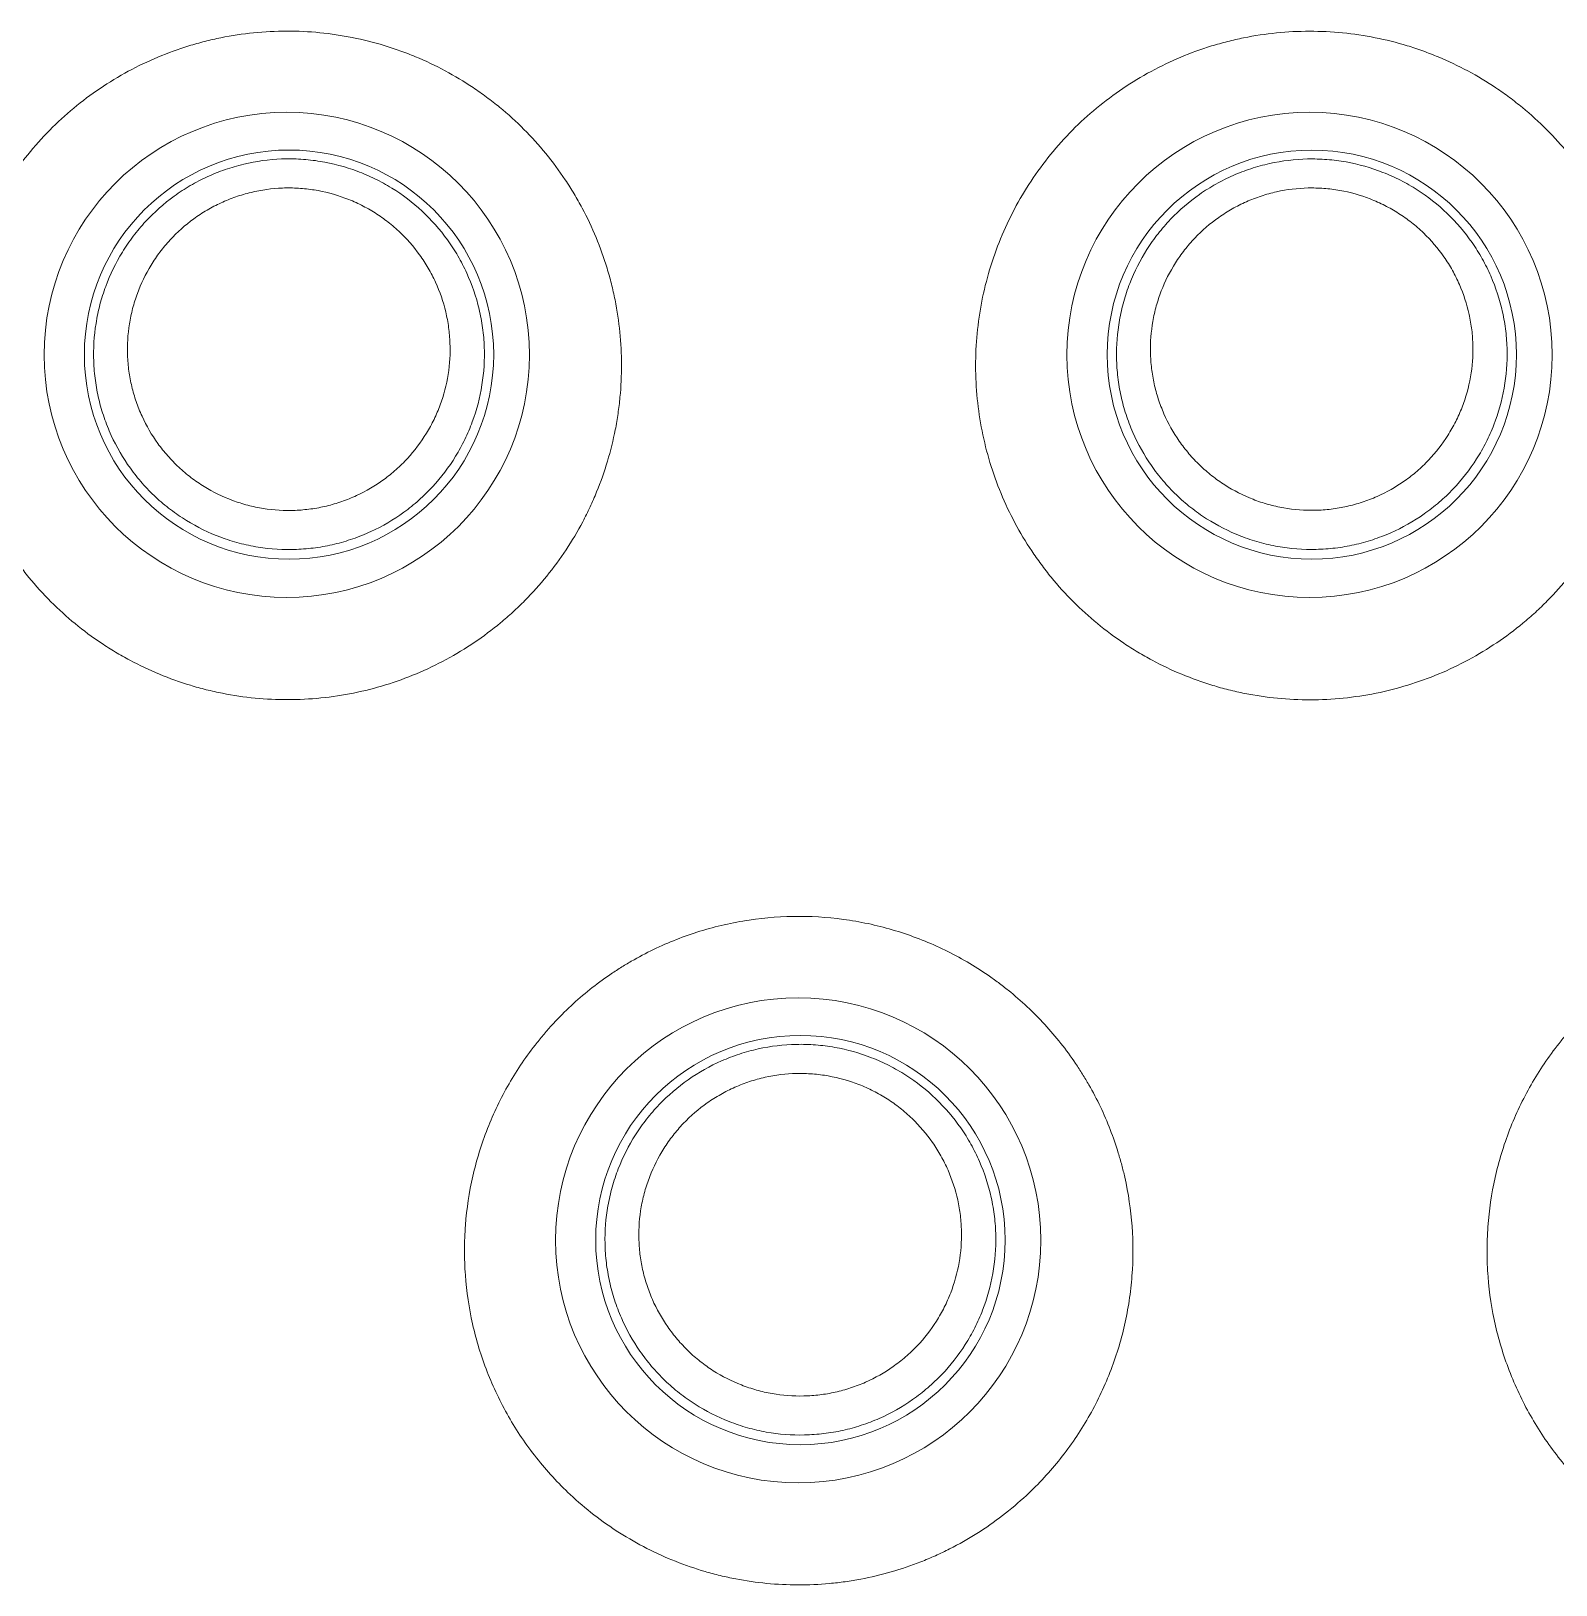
# Model space of a CAD drawing. Header units: inches. Extents: x 3778 to 56227, y -16914 to 35091.
# Drawn here: x 37833.461 to 37837.952, y 8400.765 to 8405.343 of the extents above; entities that cross this region are included whole.
import ezdxf

# ---------------------------------------------------------------- set-up
doc = ezdxf.new("R2010")
doc.units = ezdxf.units.IN
doc.header["$LTSCALE"] = 100
doc.header["$MEASUREMENT"] = 0
doc.layers.add('mark-B', color=2, linetype='Continuous', lineweight=20)
doc.layers.add('RC-LIGHT', color=7, linetype='Continuous')

# ---------------------------------------------------------------- blocks, each defined once
blk = doc.blocks.new('무풍1way 일반')
at = {"layer": 'mark-B'}
for centre, radius in [((507.5873, -427.4618), 0.7146), ((507.5873, -427.4618), 0.7146), ((507.5873, -427.4618), 0.7146), ((507.5873, -427.4618), 0.7146), ((507.5808, -427.4625), 0.6029), ((506.0811, -430.0706), 0.7146), ((506.0811, -430.0706), 0.7146), ((506.0811, -430.0706), 0.7146), ((506.0811, -430.0706), 0.7146), ((509.0935, -430.0706), 0.7146), ((509.0935, -430.0706), 0.7146), ((509.0935, -430.0706), 0.7146), ((509.0935, -430.0706), 0.7146), ((506.0746, -430.0713), 0.6026), ((509.087, -430.0713), 0.6028)]:
    blk.add_circle(centre, radius, dxfattribs=at)
for points, knots in [([(506.9152, -426.7103), (506.9604, -426.6682), (507.009, -426.6309), (507.0868, -426.5818), (507.1136, -426.5666), (507.1551, -426.5456), (507.1691, -426.5389), (507.1975, -426.5262), (507.2117, -426.5202), (507.2835, -426.492), (507.3425, -426.4751), (507.4182, -426.4607), (507.4335, -426.4582), (507.4642, -426.4539), (507.4797, -426.4521), (507.5261, -426.4478), (507.557, -426.4465), (507.6494, -426.4467), (507.7106, -426.4525), (507.7866, -426.4671), (507.8018, -426.4704), (507.832, -426.4777), (507.8769, -426.4897), (507.9496, -426.5148), (508.0055, -426.54), (508.0603, -426.568), (508.0871, -426.5833), (508.1657, -426.6332), (508.2142, -426.6709), (508.2588, -426.7127)], [0, 0, 0, 0, 0.125, 0.125, 0.1875, 0.1875, 0.21875, 0.21875, 0.25, 0.25, 0.375, 0.375, 0.40625, 0.40625, 0.4375, 0.4375, 0.5, 0.5, 0.625, 0.625, 0.65625, 0.65625, 0.6875, 0.75, 0.8125, 0.8125, 0.875, 0.875, 1, 1, 1, 1]), ([(506.9152, -426.7103), (506.9604, -426.6682), (507.009, -426.6309), (507.0868, -426.5818), (507.1136, -426.5666), (507.1551, -426.5456), (507.1691, -426.5389), (507.1975, -426.5262), (507.2117, -426.5202), (507.2835, -426.492), (507.3425, -426.4751), (507.4182, -426.4607), (507.4335, -426.4582), (507.4642, -426.4539), (507.4797, -426.4521), (507.5261, -426.4478), (507.557, -426.4465), (507.6494, -426.4467), (507.7106, -426.4525), (507.7866, -426.4671), (507.8018, -426.4704), (507.832, -426.4777), (507.8769, -426.4897), (507.9496, -426.5148), (508.0055, -426.54), (508.0603, -426.568), (508.0871, -426.5833), (508.1657, -426.6332), (508.2142, -426.6709), (508.2588, -426.7127)], [0, 0, 0, 0, 0.125, 0.125, 0.1875, 0.1875, 0.21875, 0.21875, 0.25, 0.25, 0.375, 0.375, 0.40625, 0.40625, 0.4375, 0.4375, 0.5, 0.5, 0.625, 0.625, 0.65625, 0.65625, 0.6875, 0.75, 0.8125, 0.8125, 0.875, 0.875, 1, 1, 1, 1]), ([(505.2425, -426.708), (505.2785, -426.7413), (505.312, -426.7772), (505.3739, -426.8547), (505.4016, -426.8952), (505.4505, -426.9798), (505.4718, -427.0238), (505.4989, -427.0924), (505.5071, -427.1158), (505.5216, -427.1628), (505.528, -427.1864), (505.5444, -427.2577), (505.5518, -427.3059), (505.5575, -427.379), (505.5585, -427.4036), (505.5586, -427.4529), (505.5578, -427.4775), (505.5525, -427.5507), (505.5454, -427.5989), (505.5294, -427.6704), (505.5232, -427.694), (505.5089, -427.741), (505.5008, -427.7644), (505.4741, -427.8333), (505.4319, -427.9216), (505.3772, -428.0029), (505.3388, -428.0515), (505.3309, -428.0611), (505.3149, -428.0799), (505.2903, -428.1076), (505.2644, -428.1337), (505.2107, -428.1839), (505.1725, -428.2147), (505.1216, -428.2496), (505.1113, -428.2564), (505.0903, -428.2697), (505.0797, -428.2762), (505.0475, -428.2949), (505.0257, -428.3065), (504.9592, -428.3388), (504.9135, -428.3568), (504.8428, -428.3788), (504.8189, -428.3852), (504.7704, -428.3964), (504.7458, -428.4011), (504.6721, -428.4122), (504.6225, -428.4159), (504.5227, -428.4157), (504.4241, -428.408), (504.3281, -428.3858), (504.257, -428.3636), (504.2334, -428.3552), (504.1874, -428.3369), (504.1648, -428.3269), (504.0985, -428.2946), (504.0561, -428.2698), (504.0054, -428.2348), (503.9953, -428.2276), (503.9755, -428.2128), (503.9657, -428.2051), (503.9367, -428.1818), (503.9181, -428.1656), (503.8644, -428.1151), (503.8314, -428.079), (503.7859, -428.0212), (503.7714, -428.0014), (503.7507, -427.9707), (503.744, -427.9602), (503.731, -427.9392), (503.7247, -427.9287), (503.6943, -427.8753), (503.6734, -427.8311), (503.6471, -427.7629), (503.6391, -427.7398), (503.6284, -427.7046), (503.6251, -427.6928), (503.6189, -427.6689), (503.6159, -427.6569), (503.6026, -427.5968), (503.5886, -427.5001), (503.5889, -427.4025), (503.5947, -427.3289), (503.5976, -427.3043), (503.6051, -427.2558), (503.6097, -427.2318), (503.6262, -427.1606), (503.6407, -427.114), (503.6678, -427.0457), (503.6777, -427.0231), (503.6993, -426.9786), (503.7108, -426.9569), (503.7478, -426.8933), (503.7754, -426.853), (503.8214, -426.7956), (503.8375, -426.7771), (503.8711, -426.741), (503.8888, -426.7234), (503.907, -426.7066)], [0, 0, 0, 0, 0.03125, 0.03125, 0.0625, 0.0625, 0.09375, 0.09375, 0.109375, 0.109375, 0.125, 0.125, 0.15625, 0.15625, 0.171875, 0.171875, 0.1875, 0.1875, 0.21875, 0.21875, 0.234375, 0.234375, 0.25, 0.25, 0.28125, 0.3125, 0.3125, 0.320313, 0.320313, 0.328125, 0.34375, 0.34375, 0.375, 0.375, 0.382813, 0.382813, 0.390625, 0.390625, 0.40625, 0.40625, 0.4375, 0.4375, 0.453125, 0.453125, 0.46875, 0.46875, 0.5, 0.5, 0.53125, 0.5625, 0.5625, 0.578125, 0.578125, 0.59375, 0.59375, 0.625, 0.625, 0.632812, 0.632812, 0.640625, 0.640625, 0.65625, 0.65625, 0.6875, 0.6875, 0.703125, 0.703125, 0.710937, 0.710937, 0.71875, 0.71875, 0.75, 0.75, 0.765625, 0.765625, 0.773438, 0.773438, 0.78125, 0.78125, 0.8125, 0.84375, 0.84375, 0.859375, 0.859375, 0.875, 0.875, 0.90625, 0.90625, 0.921875, 0.921875, 0.9375, 0.9375, 0.96875, 0.96875, 0.984375, 0.984375, 1, 1, 1, 1]), ([(505.2425, -426.708), (505.2785, -426.7413), (505.312, -426.7772), (505.3739, -426.8547), (505.4016, -426.8952), (505.4505, -426.9798), (505.4718, -427.0238), (505.4989, -427.0924), (505.5071, -427.1158), (505.5216, -427.1628), (505.528, -427.1864), (505.5444, -427.2577), (505.5518, -427.3059), (505.5575, -427.379), (505.5585, -427.4036), (505.5586, -427.4529), (505.5578, -427.4775), (505.5525, -427.5507), (505.5454, -427.5989), (505.5294, -427.6704), (505.5232, -427.694), (505.5089, -427.741), (505.5008, -427.7644), (505.4741, -427.8333), (505.4319, -427.9216), (505.3772, -428.0029), (505.3388, -428.0515), (505.3309, -428.0611), (505.3149, -428.0799), (505.2903, -428.1076), (505.2644, -428.1337), (505.2107, -428.1839), (505.1725, -428.2147), (505.1216, -428.2496), (505.1113, -428.2564), (505.0903, -428.2697), (505.0797, -428.2762), (505.0475, -428.2949), (505.0257, -428.3065), (504.9592, -428.3388), (504.9135, -428.3568), (504.8428, -428.3788), (504.8189, -428.3852), (504.7704, -428.3964), (504.7458, -428.4011), (504.6721, -428.4122), (504.6225, -428.4159), (504.5227, -428.4157), (504.4241, -428.408), (504.3281, -428.3858), (504.257, -428.3636), (504.2334, -428.3552), (504.1874, -428.3369), (504.1648, -428.3269), (504.0985, -428.2946), (504.0561, -428.2698), (504.0054, -428.2348), (503.9953, -428.2276), (503.9755, -428.2128), (503.9657, -428.2051), (503.9367, -428.1818), (503.9181, -428.1656), (503.8644, -428.1151), (503.8314, -428.079), (503.7859, -428.0212), (503.7714, -428.0014), (503.7507, -427.9707), (503.744, -427.9602), (503.731, -427.9392), (503.7247, -427.9287), (503.6943, -427.8753), (503.6734, -427.8311), (503.6471, -427.7629), (503.6391, -427.7398), (503.6284, -427.7046), (503.6251, -427.6928), (503.6189, -427.6689), (503.6159, -427.6569), (503.6026, -427.5968), (503.5886, -427.5001), (503.5889, -427.4025), (503.5947, -427.3289), (503.5976, -427.3043), (503.6051, -427.2558), (503.6097, -427.2318), (503.6262, -427.1606), (503.6407, -427.114), (503.6678, -427.0457), (503.6777, -427.0231), (503.6993, -426.9786), (503.7108, -426.9569), (503.7478, -426.8933), (503.7754, -426.853), (503.8214, -426.7956), (503.8375, -426.7771), (503.8711, -426.741), (503.8888, -426.7234), (503.907, -426.7066)], [0, 0, 0, 0, 0.03125, 0.03125, 0.0625, 0.0625, 0.09375, 0.09375, 0.109375, 0.109375, 0.125, 0.125, 0.15625, 0.15625, 0.171875, 0.171875, 0.1875, 0.1875, 0.21875, 0.21875, 0.234375, 0.234375, 0.25, 0.25, 0.28125, 0.3125, 0.3125, 0.320313, 0.320313, 0.328125, 0.34375, 0.34375, 0.375, 0.375, 0.382813, 0.382813, 0.390625, 0.390625, 0.40625, 0.40625, 0.4375, 0.4375, 0.453125, 0.453125, 0.46875, 0.46875, 0.5, 0.5, 0.53125, 0.5625, 0.5625, 0.578125, 0.578125, 0.59375, 0.59375, 0.625, 0.625, 0.632812, 0.632812, 0.640625, 0.640625, 0.65625, 0.65625, 0.6875, 0.6875, 0.703125, 0.703125, 0.710937, 0.710937, 0.71875, 0.71875, 0.75, 0.75, 0.765625, 0.765625, 0.773438, 0.773438, 0.78125, 0.78125, 0.8125, 0.84375, 0.84375, 0.859375, 0.859375, 0.875, 0.875, 0.90625, 0.90625, 0.921875, 0.921875, 0.9375, 0.9375, 0.96875, 0.96875, 0.984375, 0.984375, 1, 1, 1, 1]), ([(508.2588, -426.7127), (508.2766, -426.7294), (508.2938, -426.7468), (508.327, -426.7829), (508.343, -426.8016), (508.389, -426.8598), (508.4436, -426.941), (508.4856, -427.029), (508.5123, -427.0976), (508.5204, -427.121), (508.5347, -427.1679), (508.5409, -427.1915), (508.5569, -427.2627), (508.5641, -427.3108), (508.5694, -427.3838), (508.5703, -427.4083), (508.5702, -427.4576), (508.5693, -427.4821), (508.5637, -427.5551), (508.5564, -427.6032), (508.5402, -427.6744), (508.5339, -427.698), (508.5195, -427.7448), (508.5113, -427.7682), (508.4844, -427.8368), (508.4421, -427.9248), (508.3872, -428.0057), (508.3487, -428.0541), (508.3408, -428.0637), (508.3248, -428.0824), (508.3002, -428.1099), (508.2743, -428.1359), (508.2206, -428.1859), (508.1823, -428.2165), (508.1315, -428.2513), (508.1212, -428.2581), (508.1002, -428.2713), (508.0896, -428.2777), (508.0574, -428.2963), (508.0356, -428.3078), (507.9692, -428.3399), (507.9236, -428.3578), (507.8531, -428.3796), (507.8292, -428.386), (507.7808, -428.3971), (507.7563, -428.4017), (507.6827, -428.4127), (507.6332, -428.4163), (507.5337, -428.4161), (507.4354, -428.4083), (507.3396, -428.3861), (507.2687, -428.364), (507.2452, -428.3556), (507.1993, -428.3374), (507.1768, -428.3274), (507.1107, -428.2952), (507.0684, -428.2705), (507.0177, -428.2356), (507.0077, -428.2284), (506.9879, -428.2137), (506.9781, -428.2061), (506.9492, -428.1828), (506.9306, -428.1666), (506.877, -428.1164), (506.844, -428.0804), (506.7985, -428.0229), (506.784, -428.0031), (506.7634, -427.9725), (506.7566, -427.9621), (506.7436, -427.9412), (506.7373, -427.9306), (506.7069, -427.8774), (506.686, -427.8334), (506.6595, -427.7654), (506.6516, -427.7423), (506.6409, -427.7073), (506.6375, -427.6955), (506.6312, -427.6718), (506.6283, -427.6598), (506.6147, -427.5998), (506.6005, -427.5033), (506.6006, -427.406), (506.6061, -427.3326), (506.6089, -427.308), (506.6162, -427.2596), (506.6207, -427.2356), (506.637, -427.1644), (506.6513, -427.1179), (506.678, -427.0497), (506.6878, -427.0271), (506.7092, -426.9826), (506.7206, -426.9609), (506.7573, -426.8972), (506.7847, -426.8569), (506.8302, -426.7995), (506.8462, -426.7809), (506.8796, -426.7447), (506.8971, -426.7271), (506.9152, -426.7103)], [0, 0, 0, 0, 0.015625, 0.015625, 0.03125, 0.03125, 0.0625, 0.09375, 0.09375, 0.109375, 0.109375, 0.125, 0.125, 0.15625, 0.15625, 0.171875, 0.171875, 0.1875, 0.1875, 0.21875, 0.21875, 0.234375, 0.234375, 0.25, 0.25, 0.28125, 0.3125, 0.3125, 0.320313, 0.320313, 0.328125, 0.34375, 0.34375, 0.375, 0.375, 0.382813, 0.382813, 0.390625, 0.390625, 0.40625, 0.40625, 0.4375, 0.4375, 0.453125, 0.453125, 0.46875, 0.46875, 0.5, 0.5, 0.53125, 0.5625, 0.5625, 0.578125, 0.578125, 0.59375, 0.59375, 0.625, 0.625, 0.632813, 0.632813, 0.640625, 0.640625, 0.65625, 0.65625, 0.6875, 0.6875, 0.703125, 0.703125, 0.710938, 0.710938, 0.71875, 0.71875, 0.75, 0.75, 0.765625, 0.765625, 0.773438, 0.773438, 0.78125, 0.78125, 0.8125, 0.84375, 0.84375, 0.859375, 0.859375, 0.875, 0.875, 0.90625, 0.90625, 0.921875, 0.921875, 0.9375, 0.9375, 0.96875, 0.96875, 0.984375, 0.984375, 1, 1, 1, 1]), ([(508.2588, -426.7127), (508.2766, -426.7294), (508.2938, -426.7468), (508.327, -426.7829), (508.343, -426.8016), (508.389, -426.8598), (508.4436, -426.941), (508.4856, -427.029), (508.5123, -427.0976), (508.5204, -427.121), (508.5347, -427.1679), (508.5409, -427.1915), (508.5569, -427.2627), (508.5641, -427.3108), (508.5694, -427.3838), (508.5703, -427.4083), (508.5702, -427.4576), (508.5693, -427.4821), (508.5637, -427.5551), (508.5564, -427.6032), (508.5402, -427.6744), (508.5339, -427.698), (508.5195, -427.7448), (508.5113, -427.7682), (508.4844, -427.8368), (508.4421, -427.9248), (508.3872, -428.0057), (508.3487, -428.0541), (508.3408, -428.0637), (508.3248, -428.0824), (508.3002, -428.1099), (508.2743, -428.1359), (508.2206, -428.1859), (508.1823, -428.2165), (508.1315, -428.2513), (508.1212, -428.2581), (508.1002, -428.2713), (508.0896, -428.2777), (508.0574, -428.2963), (508.0356, -428.3078), (507.9692, -428.3399), (507.9236, -428.3578), (507.8531, -428.3796), (507.8292, -428.386), (507.7808, -428.3971), (507.7563, -428.4017), (507.6827, -428.4127), (507.6332, -428.4163), (507.5337, -428.4161), (507.4354, -428.4083), (507.3396, -428.3861), (507.2687, -428.364), (507.2452, -428.3556), (507.1993, -428.3374), (507.1768, -428.3274), (507.1107, -428.2952), (507.0684, -428.2705), (507.0177, -428.2356), (507.0077, -428.2284), (506.9879, -428.2137), (506.9781, -428.2061), (506.9492, -428.1828), (506.9306, -428.1666), (506.877, -428.1164), (506.844, -428.0804), (506.7985, -428.0229), (506.784, -428.0031), (506.7634, -427.9725), (506.7566, -427.9621), (506.7436, -427.9412), (506.7373, -427.9306), (506.7069, -427.8774), (506.686, -427.8334), (506.6595, -427.7654), (506.6516, -427.7423), (506.6409, -427.7073), (506.6375, -427.6955), (506.6312, -427.6718), (506.6283, -427.6598), (506.6147, -427.5998), (506.6005, -427.5033), (506.6006, -427.406), (506.6061, -427.3326), (506.6089, -427.308), (506.6162, -427.2596), (506.6207, -427.2356), (506.637, -427.1644), (506.6513, -427.1179), (506.678, -427.0497), (506.6878, -427.0271), (506.7092, -426.9826), (506.7206, -426.9609), (506.7573, -426.8972), (506.7847, -426.8569), (506.8302, -426.7995), (506.8462, -426.7809), (506.8796, -426.7447), (506.8971, -426.7271), (506.9152, -426.7103)], [0, 0, 0, 0, 0.015625, 0.015625, 0.03125, 0.03125, 0.0625, 0.09375, 0.09375, 0.109375, 0.109375, 0.125, 0.125, 0.15625, 0.15625, 0.171875, 0.171875, 0.1875, 0.1875, 0.21875, 0.21875, 0.234375, 0.234375, 0.25, 0.25, 0.28125, 0.3125, 0.3125, 0.320313, 0.320313, 0.328125, 0.34375, 0.34375, 0.375, 0.375, 0.382813, 0.382813, 0.390625, 0.390625, 0.40625, 0.40625, 0.4375, 0.4375, 0.453125, 0.453125, 0.46875, 0.46875, 0.5, 0.5, 0.53125, 0.5625, 0.5625, 0.578125, 0.578125, 0.59375, 0.59375, 0.625, 0.625, 0.632813, 0.632813, 0.640625, 0.640625, 0.65625, 0.65625, 0.6875, 0.6875, 0.703125, 0.703125, 0.710938, 0.710938, 0.71875, 0.71875, 0.75, 0.75, 0.765625, 0.765625, 0.773438, 0.773438, 0.78125, 0.78125, 0.8125, 0.84375, 0.84375, 0.859375, 0.859375, 0.875, 0.875, 0.90625, 0.90625, 0.921875, 0.921875, 0.9375, 0.9375, 0.96875, 0.96875, 0.984375, 0.984375, 1, 1, 1, 1]), ([(507.1819, -427.8786), (507.1545, -427.8523), (507.1302, -427.8237), (507.0979, -427.7774), (507.0879, -427.7615), (507.0694, -427.7284), (507.061, -427.7115), (507.0385, -427.66), (507.0269, -427.6244), (507.0147, -427.5693), (507.0116, -427.5506), (507.0071, -427.5132), (507.0058, -427.4945), (507.0046, -427.4385), (507.0074, -427.4012), (507.0206, -427.3265), (507.0307, -427.2905), (507.051, -427.2382), (507.0586, -427.221), (507.0756, -427.1874), (507.085, -427.1708), (507.1154, -427.1231), (507.1385, -427.0936), (507.1774, -427.0528), (507.1911, -427.0398), (507.2199, -427.015), (507.2348, -427.0034), (507.281, -426.971), (507.3137, -426.9525), (507.3657, -426.9295), (507.3836, -426.9227), (507.4196, -426.9109), (507.4559, -426.901), (507.493, -426.8946), (507.5211, -426.8912), (507.5305, -426.8903), (507.5495, -426.889), (507.559, -426.8885), (507.6066, -426.8875), (507.6441, -426.8904), (507.6998, -426.9003), (507.7182, -426.9045), (507.7456, -426.9122), (507.7547, -426.915), (507.7727, -426.921), (507.7816, -426.9243), (507.8256, -426.9415), (507.859, -426.9585), (507.9068, -426.989), (507.9223, -427.0001), (507.9521, -427.0235), (507.9663, -427.036), (507.9936, -427.0622), (508.0067, -427.0761), (508.0312, -427.1049), (508.0426, -427.1198), (508.0747, -427.1659), (508.093, -427.1986), (508.112, -427.2419), (508.1155, -427.2507), (508.1222, -427.2683), (508.1316, -427.2949), (508.1438, -427.34), (508.1501, -427.3769), (508.1545, -427.4142), (508.1558, -427.4332), (508.157, -427.4897), (508.1541, -427.5269), (508.1443, -427.5822), (508.1402, -427.6006), (508.13, -427.637), (508.124, -427.6549), (508.1036, -427.7074), (508.0867, -427.7408), (508.0564, -427.7884), (508.0454, -427.804), (508.022, -427.8337), (508.0097, -427.8479), (507.9709, -427.8886), (507.9424, -427.9131), (507.8801, -427.9568), (507.8472, -427.9753), (507.7956, -427.998), (507.778, -428.0048), (507.742, -428.0166), (507.7235, -428.0216), (507.668, -428.0339), (507.6307, -428.0383), (507.5741, -428.0395), (507.555, -428.039), (507.5171, -428.036), (507.4983, -428.0336), (507.4427, -428.0237), (507.4064, -428.0135), (507.3622, -427.9962), (507.3534, -427.9925), (507.3361, -427.9847), (507.3106, -427.9725), (507.2862, -427.9585), (507.2389, -427.9282), (507.2094, -427.905), (507.1819, -427.8786)], [0, 0, 0, 0, 0.03125, 0.03125, 0.046875, 0.046875, 0.0625, 0.0625, 0.09375, 0.09375, 0.109375, 0.109375, 0.125, 0.125, 0.15625, 0.15625, 0.1875, 0.1875, 0.203125, 0.203125, 0.21875, 0.21875, 0.25, 0.25, 0.265625, 0.265625, 0.28125, 0.28125, 0.3125, 0.3125, 0.328125, 0.328125, 0.34375, 0.359375, 0.359375, 0.367187, 0.367187, 0.375, 0.375, 0.40625, 0.40625, 0.421875, 0.421875, 0.429687, 0.429687, 0.4375, 0.4375, 0.46875, 0.46875, 0.484375, 0.484375, 0.5, 0.5, 0.515625, 0.515625, 0.53125, 0.53125, 0.5625, 0.5625, 0.570312, 0.570312, 0.578125, 0.59375, 0.609375, 0.609375, 0.625, 0.625, 0.65625, 0.65625, 0.671875, 0.671875, 0.6875, 0.6875, 0.71875, 0.71875, 0.734375, 0.734375, 0.75, 0.75, 0.78125, 0.78125, 0.8125, 0.8125, 0.828125, 0.828125, 0.84375, 0.84375, 0.875, 0.875, 0.890625, 0.890625, 0.90625, 0.90625, 0.9375, 0.9375, 0.945312, 0.945312, 0.953125, 0.96875, 0.96875, 1, 1, 1, 1]), ([(507.2521, -427.8207), (507.2634, -427.8316), (507.2752, -427.8419), (507.2997, -427.8611), (507.325, -427.8791), (507.3519, -427.8946), (507.3797, -427.9087), (507.3941, -427.9152), (507.4379, -427.9323), (507.4679, -427.9407), (507.5139, -427.9488), (507.5294, -427.9508), (507.5608, -427.9532), (507.5765, -427.9536), (507.6233, -427.9526), (507.6542, -427.9488), (507.7001, -427.9386), (507.7154, -427.9344), (507.7451, -427.9246), (507.7741, -427.9134), (507.8019, -427.8994), (507.829, -427.8841), (507.8422, -427.8757), (507.8808, -427.8486), (507.9043, -427.8283), (507.9363, -427.7947), (507.9464, -427.7829), (507.9656, -427.7583), (507.9747, -427.7455), (507.9996, -427.7061), (508.0135, -427.6785), (508.0302, -427.6353), (508.0351, -427.6205), (508.0435, -427.5904), (508.0469, -427.5753), (508.0549, -427.5297), (508.0572, -427.499), (508.0562, -427.4524), (508.0551, -427.4368), (508.0514, -427.4061), (508.0463, -427.3756), (508.0382, -427.3459), (508.0286, -427.3165), (508.0231, -427.3019), (508.0043, -427.259), (507.9892, -427.2321), (507.9627, -427.1941), (507.9533, -427.1818), (507.933, -427.158), (507.9223, -427.1466), (507.8998, -427.1249), (507.888, -427.1147), (507.8634, -427.0953), (507.8506, -427.0861), (507.8111, -427.061), (507.7835, -427.0469), (507.7399, -427.0299), (507.7249, -427.0249), (507.6947, -427.0164), (507.6795, -427.0129), (507.6335, -427.0048), (507.6024, -427.0024), (507.5552, -427.0035), (507.5395, -427.0046), (507.5085, -427.0084), (507.4779, -427.0137), (507.4478, -427.0219), (507.4181, -427.0317), (507.4033, -427.0374), (507.3604, -427.0564), (507.3334, -427.0718), (507.2953, -427.0986), (507.283, -427.1082), (507.2592, -427.1287), (507.2479, -427.1395), (507.2158, -427.1732), (507.1968, -427.1976), (507.1718, -427.237), (507.1641, -427.2507), (507.1501, -427.2784), (507.1438, -427.2926), (507.1271, -427.3357), (507.1188, -427.3655), (507.1081, -427.427), (507.1058, -427.4578), (507.1068, -427.5039), (507.1078, -427.5193), (507.1115, -427.5501), (507.1141, -427.5656), (507.1242, -427.611), (507.1337, -427.6403), (507.1523, -427.6828), (507.1592, -427.6967), (507.1745, -427.724), (507.1827, -427.7372), (507.2093, -427.7753), (507.2294, -427.7989), (507.2521, -427.8207)], [0, 0, 0, 0, 0.015625, 0.015625, 0.03125, 0.046875, 0.046875, 0.0625, 0.0625, 0.09375, 0.09375, 0.109375, 0.109375, 0.125, 0.125, 0.15625, 0.15625, 0.171875, 0.171875, 0.1875, 0.203125, 0.203125, 0.21875, 0.21875, 0.25, 0.25, 0.265625, 0.265625, 0.28125, 0.28125, 0.3125, 0.3125, 0.328125, 0.328125, 0.34375, 0.34375, 0.375, 0.375, 0.390625, 0.390625, 0.40625, 0.421875, 0.421875, 0.4375, 0.4375, 0.46875, 0.46875, 0.484375, 0.484375, 0.5, 0.5, 0.515625, 0.515625, 0.53125, 0.53125, 0.5625, 0.5625, 0.578125, 0.578125, 0.59375, 0.59375, 0.625, 0.625, 0.640625, 0.640625, 0.65625, 0.671875, 0.671875, 0.6875, 0.6875, 0.71875, 0.71875, 0.734375, 0.734375, 0.75, 0.75, 0.78125, 0.78125, 0.796875, 0.796875, 0.8125, 0.8125, 0.84375, 0.84375, 0.875, 0.875, 0.890625, 0.890625, 0.90625, 0.90625, 0.9375, 0.9375, 0.953125, 0.953125, 0.96875, 0.96875, 1, 1, 1, 1]), ([(506.0811, -431.0241), (506.0157, -431.0241), (505.9514, -431.0177), (505.8565, -430.9988), (505.8252, -430.9909), (505.7786, -430.9768), (505.763, -430.9716), (505.7324, -430.9606), (505.7172, -430.9547), (505.6425, -430.9236), (505.5858, -430.8932), (505.5188, -430.8482), (505.5056, -430.8389), (505.4796, -430.8195), (505.4668, -430.8094), (505.4292, -430.7785), (505.4054, -430.7568), (505.3375, -430.6885), (505.2969, -430.6389), (505.2521, -430.5715), (505.2434, -430.5578), (505.2269, -430.5301), (505.2032, -430.4881), (505.1691, -430.4158), (505.1476, -430.3555), (505.1336, -430.3094), (505.1293, -430.2939), (505.1215, -430.2626), (505.118, -430.2468), (505.1023, -430.1679), (505.096, -430.1044), (505.0959, -430.0086), (505.0974, -429.9766), (505.102, -429.9284), (505.104, -429.9123), (505.1086, -429.8805), (505.1113, -429.8647), (505.1268, -429.7862), (505.1451, -429.725), (505.1755, -429.6507), (505.182, -429.6359), (505.1957, -429.6066), (505.203, -429.5921), (505.2256, -429.5494), (505.242, -429.5218), (505.295, -429.4417), (505.3354, -429.3919), (505.3926, -429.3342), (505.4043, -429.3229), (505.4282, -429.3011), (505.4647, -429.2693), (505.5291, -429.2212), (505.5842, -429.1878), (505.6412, -429.1571), (505.6707, -429.1429), (505.7605, -429.1054), (505.8222, -429.0865), (505.9172, -429.0673), (505.9494, -429.0625), (506.0144, -429.0559), (506.0468, -429.0543), (506.1438, -429.0542), (506.208, -429.0604), (506.2878, -429.0763), (506.3037, -429.0799), (506.3354, -429.0878), (506.3823, -429.1008), (506.4582, -429.1281), (506.5164, -429.1556), (506.5591, -429.1785), (506.5732, -429.1865), (506.6011, -429.2033), (506.6149, -429.212), (506.6822, -429.2572), (506.7318, -429.2981), (506.7999, -429.3663), (506.8215, -429.3902), (506.8523, -429.4278), (506.8623, -429.4407), (506.8814, -429.4666), (506.8907, -429.4798), (506.9352, -429.5466), (506.9653, -429.603), (507.0022, -429.6921), (507.0131, -429.7227), (507.0318, -429.7843), (507.0395, -429.8153), (507.0583, -429.9092), (507.0647, -429.9728), (507.0649, -430.1022), (507.0587, -430.1658), (507.0404, -430.2598), (507.0327, -430.2908), (507.0143, -430.3524), (507.0035, -430.3831), (506.9669, -430.4724), (506.937, -430.5289), (506.8839, -430.6092), (506.8648, -430.6352), (506.8239, -430.6857), (506.8023, -430.7097), (506.7344, -430.7782), (506.685, -430.8192), (506.6045, -430.8736), (506.5765, -430.8906), (506.5195, -430.9213), (506.4613, -430.9491), (506.4007, -430.9711), (506.3544, -430.9854), (506.3388, -430.9897), (506.3073, -430.9977), (506.2914, -431.0014), (506.2113, -431.0175), (506.1466, -431.0241), (506.0811, -431.0241)], [0, 0, 0, 0, 0.03125, 0.03125, 0.046875, 0.046875, 0.054687, 0.054687, 0.0625, 0.0625, 0.09375, 0.09375, 0.101562, 0.101562, 0.109375, 0.109375, 0.125, 0.125, 0.15625, 0.15625, 0.164062, 0.164062, 0.171875, 0.1875, 0.203125, 0.203125, 0.210937, 0.210937, 0.21875, 0.21875, 0.25, 0.25, 0.265625, 0.265625, 0.273437, 0.273437, 0.28125, 0.28125, 0.3125, 0.3125, 0.320312, 0.320312, 0.328125, 0.328125, 0.34375, 0.34375, 0.375, 0.375, 0.382812, 0.382812, 0.390625, 0.40625, 0.421875, 0.421875, 0.4375, 0.4375, 0.46875, 0.46875, 0.484375, 0.484375, 0.5, 0.5, 0.53125, 0.53125, 0.539062, 0.539062, 0.546875, 0.5625, 0.578125, 0.578125, 0.585937, 0.585937, 0.59375, 0.59375, 0.625, 0.625, 0.640625, 0.640625, 0.648437, 0.648437, 0.65625, 0.65625, 0.6875, 0.6875, 0.703125, 0.703125, 0.71875, 0.71875, 0.75, 0.75, 0.78125, 0.78125, 0.796875, 0.796875, 0.8125, 0.8125, 0.84375, 0.84375, 0.859375, 0.859375, 0.875, 0.875, 0.90625, 0.90625, 0.921875, 0.921875, 0.9375, 0.953125, 0.953125, 0.960937, 0.960937, 0.96875, 0.96875, 1, 1, 1, 1]), ([(506.0811, -431.0241), (506.0157, -431.0241), (505.9514, -431.0177), (505.8565, -430.9988), (505.8252, -430.9909), (505.7786, -430.9768), (505.763, -430.9716), (505.7324, -430.9606), (505.7172, -430.9547), (505.6425, -430.9236), (505.5858, -430.8932), (505.5188, -430.8482), (505.5056, -430.8389), (505.4796, -430.8195), (505.4668, -430.8094), (505.4292, -430.7785), (505.4054, -430.7568), (505.3375, -430.6885), (505.2969, -430.6389), (505.2521, -430.5715), (505.2434, -430.5578), (505.2269, -430.5301), (505.2032, -430.4881), (505.1691, -430.4158), (505.1476, -430.3555), (505.1336, -430.3094), (505.1293, -430.2939), (505.1215, -430.2626), (505.118, -430.2468), (505.1023, -430.1679), (505.096, -430.1044), (505.0959, -430.0086), (505.0974, -429.9766), (505.102, -429.9284), (505.104, -429.9123), (505.1086, -429.8805), (505.1113, -429.8647), (505.1268, -429.7862), (505.1451, -429.725), (505.1755, -429.6507), (505.182, -429.6359), (505.1957, -429.6066), (505.203, -429.5921), (505.2256, -429.5494), (505.242, -429.5218), (505.295, -429.4417), (505.3354, -429.3919), (505.3926, -429.3342), (505.4043, -429.3229), (505.4282, -429.3011), (505.4647, -429.2693), (505.5291, -429.2212), (505.5842, -429.1878), (505.6412, -429.1571), (505.6707, -429.1429), (505.7605, -429.1054), (505.8222, -429.0865), (505.9172, -429.0673), (505.9494, -429.0625), (506.0144, -429.0559), (506.0468, -429.0543), (506.1438, -429.0542), (506.208, -429.0604), (506.2878, -429.0763), (506.3037, -429.0799), (506.3354, -429.0878), (506.3823, -429.1008), (506.4582, -429.1281), (506.5164, -429.1556), (506.5591, -429.1785), (506.5732, -429.1865), (506.6011, -429.2033), (506.6149, -429.212), (506.6822, -429.2572), (506.7318, -429.2981), (506.7999, -429.3663), (506.8215, -429.3902), (506.8523, -429.4278), (506.8623, -429.4407), (506.8814, -429.4666), (506.8907, -429.4798), (506.9352, -429.5466), (506.9653, -429.603), (507.0022, -429.6921), (507.0131, -429.7227), (507.0318, -429.7843), (507.0395, -429.8153), (507.0583, -429.9092), (507.0647, -429.9728), (507.0649, -430.1022), (507.0587, -430.1658), (507.0404, -430.2598), (507.0327, -430.2908), (507.0143, -430.3524), (507.0035, -430.3831), (506.9669, -430.4724), (506.937, -430.5289), (506.8839, -430.6092), (506.8648, -430.6352), (506.8239, -430.6857), (506.8023, -430.7097), (506.7344, -430.7782), (506.685, -430.8192), (506.6045, -430.8736), (506.5765, -430.8906), (506.5195, -430.9213), (506.4613, -430.9491), (506.4007, -430.9711), (506.3544, -430.9854), (506.3388, -430.9897), (506.3073, -430.9977), (506.2914, -431.0014), (506.2113, -431.0175), (506.1466, -431.0241), (506.0811, -431.0241)], [0, 0, 0, 0, 0.03125, 0.03125, 0.046875, 0.046875, 0.054687, 0.054687, 0.0625, 0.0625, 0.09375, 0.09375, 0.101562, 0.101562, 0.109375, 0.109375, 0.125, 0.125, 0.15625, 0.15625, 0.164062, 0.164062, 0.171875, 0.1875, 0.203125, 0.203125, 0.210937, 0.210937, 0.21875, 0.21875, 0.25, 0.25, 0.265625, 0.265625, 0.273437, 0.273437, 0.28125, 0.28125, 0.3125, 0.3125, 0.320312, 0.320312, 0.328125, 0.328125, 0.34375, 0.34375, 0.375, 0.375, 0.382812, 0.382812, 0.390625, 0.40625, 0.421875, 0.421875, 0.4375, 0.4375, 0.46875, 0.46875, 0.484375, 0.484375, 0.5, 0.5, 0.53125, 0.53125, 0.539062, 0.539062, 0.546875, 0.5625, 0.578125, 0.578125, 0.585937, 0.585937, 0.59375, 0.59375, 0.625, 0.625, 0.640625, 0.640625, 0.648437, 0.648437, 0.65625, 0.65625, 0.6875, 0.6875, 0.703125, 0.703125, 0.71875, 0.71875, 0.75, 0.75, 0.78125, 0.78125, 0.796875, 0.796875, 0.8125, 0.8125, 0.84375, 0.84375, 0.859375, 0.859375, 0.875, 0.875, 0.90625, 0.90625, 0.921875, 0.921875, 0.9375, 0.953125, 0.953125, 0.960937, 0.960937, 0.96875, 0.96875, 1, 1, 1, 1]), ([(509.0935, -431.0245), (509.0281, -431.0246), (508.9638, -431.0182), (508.8689, -430.9993), (508.8376, -430.9915), (508.791, -430.9774), (508.7755, -430.9722), (508.7448, -430.9612), (508.7296, -430.9554), (508.6549, -430.9243), (508.5982, -430.8939), (508.5312, -430.8491), (508.518, -430.8397), (508.492, -430.8204), (508.4792, -430.8103), (508.4416, -430.7794), (508.4178, -430.7577), (508.3498, -430.6895), (508.3092, -430.64), (508.2643, -430.5727), (508.2556, -430.559), (508.2391, -430.5313), (508.2153, -430.4893), (508.1812, -430.417), (508.1596, -430.3568), (508.1456, -430.3107), (508.1413, -430.2952), (508.1335, -430.2639), (508.1299, -430.2481), (508.1142, -430.1692), (508.1078, -430.1057), (508.1076, -430.0099), (508.1091, -429.9778), (508.1137, -429.9296), (508.1156, -429.9136), (508.1203, -429.8817), (508.1229, -429.8659), (508.1383, -429.7874), (508.1566, -429.7262), (508.187, -429.6518), (508.1934, -429.6371), (508.2071, -429.6077), (508.2144, -429.5932), (508.237, -429.5505), (508.2534, -429.5229), (508.3063, -429.4427), (508.3467, -429.3929), (508.4039, -429.3351), (508.4156, -429.3238), (508.4395, -429.302), (508.476, -429.2702), (508.5403, -429.222), (508.5954, -429.1886), (508.6523, -429.1578), (508.6819, -429.1436), (508.7717, -429.106), (508.8333, -429.0871), (508.9283, -429.0679), (508.9605, -429.063), (509.0255, -429.0564), (509.0579, -429.0548), (509.1549, -429.0546), (509.2191, -429.0608), (509.2988, -429.0766), (509.3148, -429.0802), (509.3464, -429.0881), (509.3934, -429.1011), (509.4693, -429.1282), (509.5275, -429.1558), (509.5702, -429.1786), (509.5843, -429.1866), (509.6122, -429.2033), (509.6259, -429.2121), (509.6933, -429.2572), (509.7429, -429.298), (509.811, -429.3661), (509.8326, -429.39), (509.8635, -429.4276), (509.8735, -429.4404), (509.8927, -429.4664), (509.9019, -429.4795), (509.9465, -429.5463), (509.9766, -429.6027), (510.0136, -429.6917), (510.0246, -429.7223), (510.0433, -429.7839), (510.0511, -429.8149), (510.0699, -429.9088), (510.0764, -429.9724), (510.0766, -430.0694), (510.0751, -430.1015), (510.0691, -430.1652), (510.0599, -430.2284), (510.0447, -430.2905), (510.0263, -430.3521), (510.0155, -430.3828), (509.9789, -430.4722), (509.9491, -430.5287), (509.8961, -430.6091), (509.877, -430.6351), (509.8361, -430.6856), (509.8145, -430.7096), (509.7467, -430.7782), (509.6973, -430.8192), (509.6168, -430.8737), (509.5888, -430.8907), (509.5318, -430.9215), (509.4736, -430.9493), (509.413, -430.9713), (509.3667, -430.9856), (509.3511, -430.99), (509.3196, -430.998), (509.3037, -431.0016), (509.2237, -431.0179), (509.159, -431.0244), (509.0935, -431.0245)], [0, 0, 0, 0, 0.03125, 0.03125, 0.046875, 0.046875, 0.054688, 0.054688, 0.0625, 0.0625, 0.09375, 0.09375, 0.101563, 0.101563, 0.109375, 0.109375, 0.125, 0.125, 0.15625, 0.15625, 0.164063, 0.164063, 0.171875, 0.1875, 0.203125, 0.203125, 0.210938, 0.210938, 0.21875, 0.21875, 0.25, 0.25, 0.265625, 0.265625, 0.273438, 0.273438, 0.28125, 0.28125, 0.3125, 0.3125, 0.320313, 0.320313, 0.328125, 0.328125, 0.34375, 0.34375, 0.375, 0.375, 0.382813, 0.382813, 0.390625, 0.40625, 0.421875, 0.421875, 0.4375, 0.4375, 0.46875, 0.46875, 0.484375, 0.484375, 0.5, 0.5, 0.53125, 0.53125, 0.539063, 0.539063, 0.546875, 0.5625, 0.578125, 0.578125, 0.585938, 0.585938, 0.59375, 0.59375, 0.625, 0.625, 0.640625, 0.640625, 0.648438, 0.648438, 0.65625, 0.65625, 0.6875, 0.6875, 0.703125, 0.703125, 0.71875, 0.71875, 0.75, 0.75, 0.765625, 0.765625, 0.78125, 0.796875, 0.796875, 0.8125, 0.8125, 0.84375, 0.84375, 0.859375, 0.859375, 0.875, 0.875, 0.90625, 0.90625, 0.921875, 0.921875, 0.9375, 0.953125, 0.953125, 0.960938, 0.960938, 0.96875, 0.96875, 1, 1, 1, 1]), ([(509.0935, -431.0245), (509.0281, -431.0246), (508.9638, -431.0182), (508.8689, -430.9993), (508.8376, -430.9915), (508.791, -430.9774), (508.7755, -430.9722), (508.7448, -430.9612), (508.7296, -430.9554), (508.6549, -430.9243), (508.5982, -430.8939), (508.5312, -430.8491), (508.518, -430.8397), (508.492, -430.8204), (508.4792, -430.8103), (508.4416, -430.7794), (508.4178, -430.7577), (508.3498, -430.6895), (508.3092, -430.64), (508.2643, -430.5727), (508.2556, -430.559), (508.2391, -430.5313), (508.2153, -430.4893), (508.1812, -430.417), (508.1596, -430.3568), (508.1456, -430.3107), (508.1413, -430.2952), (508.1335, -430.2639), (508.1299, -430.2481), (508.1142, -430.1692), (508.1078, -430.1057), (508.1076, -430.0099), (508.1091, -429.9778), (508.1137, -429.9296), (508.1156, -429.9136), (508.1203, -429.8817), (508.1229, -429.8659), (508.1383, -429.7874), (508.1566, -429.7262), (508.187, -429.6518), (508.1934, -429.6371), (508.2071, -429.6077), (508.2144, -429.5932), (508.237, -429.5505), (508.2534, -429.5229), (508.3063, -429.4427), (508.3467, -429.3929), (508.4039, -429.3351), (508.4156, -429.3238), (508.4395, -429.302), (508.476, -429.2702), (508.5403, -429.222), (508.5954, -429.1886), (508.6523, -429.1578), (508.6819, -429.1436), (508.7717, -429.106), (508.8333, -429.0871), (508.9283, -429.0679), (508.9605, -429.063), (509.0255, -429.0564), (509.0579, -429.0548), (509.1549, -429.0546), (509.2191, -429.0608), (509.2988, -429.0766), (509.3148, -429.0802), (509.3464, -429.0881), (509.3934, -429.1011), (509.4693, -429.1282), (509.5275, -429.1558), (509.5702, -429.1786), (509.5843, -429.1866), (509.6122, -429.2033), (509.6259, -429.2121), (509.6933, -429.2572), (509.7429, -429.298), (509.811, -429.3661), (509.8326, -429.39), (509.8635, -429.4276), (509.8735, -429.4404), (509.8927, -429.4664), (509.9019, -429.4795), (509.9465, -429.5463), (509.9766, -429.6027), (510.0136, -429.6917), (510.0246, -429.7223), (510.0433, -429.7839), (510.0511, -429.8149), (510.0699, -429.9088), (510.0764, -429.9724), (510.0766, -430.0694), (510.0751, -430.1015), (510.0691, -430.1652), (510.0599, -430.2284), (510.0447, -430.2905), (510.0263, -430.3521), (510.0155, -430.3828), (509.9789, -430.4722), (509.9491, -430.5287), (509.8961, -430.6091), (509.877, -430.6351), (509.8361, -430.6856), (509.8145, -430.7096), (509.7467, -430.7782), (509.6973, -430.8192), (509.6168, -430.8737), (509.5888, -430.8907), (509.5318, -430.9215), (509.4736, -430.9493), (509.413, -430.9713), (509.3667, -430.9856), (509.3511, -430.99), (509.3196, -430.998), (509.3037, -431.0016), (509.2237, -431.0179), (509.159, -431.0244), (509.0935, -431.0245)], [0, 0, 0, 0, 0.03125, 0.03125, 0.046875, 0.046875, 0.054688, 0.054688, 0.0625, 0.0625, 0.09375, 0.09375, 0.101563, 0.101563, 0.109375, 0.109375, 0.125, 0.125, 0.15625, 0.15625, 0.164063, 0.164063, 0.171875, 0.1875, 0.203125, 0.203125, 0.210938, 0.210938, 0.21875, 0.21875, 0.25, 0.25, 0.265625, 0.265625, 0.273438, 0.273438, 0.28125, 0.28125, 0.3125, 0.3125, 0.320313, 0.320313, 0.328125, 0.328125, 0.34375, 0.34375, 0.375, 0.375, 0.382813, 0.382813, 0.390625, 0.40625, 0.421875, 0.421875, 0.4375, 0.4375, 0.46875, 0.46875, 0.484375, 0.484375, 0.5, 0.5, 0.53125, 0.53125, 0.539063, 0.539063, 0.546875, 0.5625, 0.578125, 0.578125, 0.585938, 0.585938, 0.59375, 0.59375, 0.625, 0.625, 0.640625, 0.640625, 0.648438, 0.648438, 0.65625, 0.65625, 0.6875, 0.6875, 0.703125, 0.703125, 0.71875, 0.71875, 0.75, 0.75, 0.765625, 0.765625, 0.78125, 0.796875, 0.796875, 0.8125, 0.8125, 0.84375, 0.84375, 0.859375, 0.859375, 0.875, 0.875, 0.90625, 0.90625, 0.921875, 0.921875, 0.9375, 0.953125, 0.953125, 0.960938, 0.960938, 0.96875, 0.96875, 1, 1, 1, 1]), ([(505.676, -430.4873), (505.6486, -430.461), (505.6242, -430.4323), (505.592, -430.3861), (505.582, -430.3702), (505.5635, -430.3371), (505.5551, -430.3202), (505.5326, -430.2687), (505.521, -430.2332), (505.5089, -430.1781), (505.5057, -430.1594), (505.5012, -430.1221), (505.4999, -430.1034), (505.4987, -430.0474), (505.5016, -430.0101), (505.5147, -429.9355), (505.5248, -429.8995), (505.545, -429.8472), (505.5527, -429.8301), (505.5696, -429.7965), (505.579, -429.7799), (505.6093, -429.7322), (505.6324, -429.7028), (505.6713, -429.662), (505.685, -429.649), (505.7138, -429.6242), (505.7287, -429.6126), (505.7749, -429.5802), (505.8076, -429.5617), (505.8595, -429.5387), (505.8774, -429.5319), (505.9133, -429.5201), (505.9496, -429.5101), (505.9867, -429.5038), (506.0148, -429.5004), (506.0242, -429.4995), (506.0432, -429.4981), (506.0527, -429.4977), (506.1003, -429.4966), (506.1378, -429.4996), (506.1934, -429.5094), (506.2118, -429.5136), (506.2393, -429.5213), (506.2484, -429.5241), (506.2664, -429.5301), (506.2753, -429.5334), (506.3192, -429.5505), (506.3527, -429.5676), (506.4004, -429.5981), (506.4159, -429.6091), (506.4457, -429.6326), (506.46, -429.645), (506.4872, -429.6713), (506.5003, -429.6851), (506.5248, -429.7139), (506.5362, -429.7288), (506.5683, -429.7749), (506.5866, -429.8075), (506.6055, -429.8508), (506.6091, -429.8596), (506.6158, -429.8772), (506.6252, -429.9038), (506.6374, -429.9489), (506.6436, -429.9858), (506.6481, -430.0231), (506.6494, -430.042), (506.6505, -430.0985), (506.6476, -430.1357), (506.6379, -430.1909), (506.6337, -430.2093), (506.6236, -430.2457), (506.6176, -430.2636), (506.5972, -430.316), (506.5803, -430.3494), (506.55, -430.397), (506.539, -430.4126), (506.5158, -430.4423), (506.5035, -430.4565), (506.4646, -430.4971), (506.4362, -430.5216), (506.3895, -430.5544), (506.3734, -430.5645), (506.3406, -430.583), (506.3071, -430.5998), (506.2719, -430.6133), (506.2359, -430.6251), (506.2174, -430.6301), (506.162, -430.6424), (506.1246, -430.6469), (506.068, -430.6481), (506.049, -430.6476), (506.0111, -430.6446), (505.9923, -430.6422), (505.9367, -430.6323), (505.9004, -430.6221), (505.8563, -430.6048), (505.8475, -430.6011), (505.8302, -430.5934), (505.8046, -430.5811), (505.7802, -430.5671), (505.7329, -430.5368), (505.7034, -430.5136), (505.676, -430.4873)], [0, 0, 0, 0, 0.03125, 0.03125, 0.046875, 0.046875, 0.0625, 0.0625, 0.09375, 0.09375, 0.109375, 0.109375, 0.125, 0.125, 0.15625, 0.15625, 0.1875, 0.1875, 0.203125, 0.203125, 0.21875, 0.21875, 0.25, 0.25, 0.265625, 0.265625, 0.28125, 0.28125, 0.3125, 0.3125, 0.328125, 0.328125, 0.34375, 0.359375, 0.359375, 0.367188, 0.367188, 0.375, 0.375, 0.40625, 0.40625, 0.421875, 0.421875, 0.429687, 0.429687, 0.4375, 0.4375, 0.46875, 0.46875, 0.484375, 0.484375, 0.5, 0.5, 0.515625, 0.515625, 0.53125, 0.53125, 0.5625, 0.5625, 0.570312, 0.570312, 0.578125, 0.59375, 0.609375, 0.609375, 0.625, 0.625, 0.65625, 0.65625, 0.671875, 0.671875, 0.6875, 0.6875, 0.71875, 0.71875, 0.734375, 0.734375, 0.75, 0.75, 0.78125, 0.78125, 0.796875, 0.796875, 0.8125, 0.828125, 0.828125, 0.84375, 0.84375, 0.875, 0.875, 0.890625, 0.890625, 0.90625, 0.90625, 0.9375, 0.9375, 0.945312, 0.945312, 0.953125, 0.96875, 0.96875, 1, 1, 1, 1]), ([(508.695, -430.4939), (508.6672, -430.468), (508.6423, -430.4398), (508.6093, -430.3941), (508.5991, -430.3783), (508.58, -430.3455), (508.5714, -430.3287), (508.548, -430.2776), (508.5358, -430.2422), (508.5228, -430.1873), (508.5193, -430.1686), (508.5142, -430.1313), (508.5126, -430.1127), (508.5106, -430.0567), (508.5128, -430.0193), (508.5247, -429.9445), (508.5342, -429.9083), (508.5536, -429.8557), (508.561, -429.8384), (508.5774, -429.8045), (508.5866, -429.7878), (508.6161, -429.7396), (508.6387, -429.7098), (508.677, -429.6683), (508.6904, -429.6551), (508.7189, -429.6298), (508.7336, -429.618), (508.7792, -429.5848), (508.8116, -429.5658), (508.8632, -429.542), (508.881, -429.5348), (508.9168, -429.5225), (508.9529, -429.5119), (508.9899, -429.505), (509.018, -429.5011), (509.0274, -429.5001), (509.0463, -429.4984), (509.0558, -429.4978), (509.1034, -429.496), (509.141, -429.4983), (509.1968, -429.5073), (509.2153, -429.5112), (509.2428, -429.5184), (509.252, -429.5211), (509.2701, -429.5268), (509.279, -429.5299), (509.3233, -429.5464), (509.357, -429.5629), (509.4052, -429.5926), (509.421, -429.6034), (509.4511, -429.6264), (509.4656, -429.6386), (509.4933, -429.6644), (509.5065, -429.6781), (509.5315, -429.7064), (509.5432, -429.7211), (509.5761, -429.7667), (509.5949, -429.7991), (509.6145, -429.8421), (509.6183, -429.8509), (509.6252, -429.8684), (509.635, -429.8948), (509.648, -429.9397), (509.6548, -429.9765), (509.6599, -430.0137), (509.6615, -430.0327), (509.6636, -430.0891), (509.6613, -430.1264), (509.6524, -430.1819), (509.6486, -430.2003), (509.6389, -430.2369), (509.6333, -430.2549), (509.6137, -430.3076), (509.5974, -430.3413), (509.5679, -430.3894), (509.5571, -430.4052), (509.5343, -430.4353), (509.5222, -430.4497), (509.484, -430.4909), (509.4559, -430.5159), (509.4098, -430.5495), (509.3939, -430.5598), (509.3614, -430.5788), (509.328, -430.5962), (509.2931, -430.6103), (509.2573, -430.6226), (509.2389, -430.628), (509.1836, -430.6412), (509.1463, -430.6463), (509.0898, -430.6484), (509.0707, -430.6482), (509.0327, -430.6458), (509.0139, -430.6437), (508.9581, -430.6347), (508.9217, -430.6251), (508.8772, -430.6085), (508.8684, -430.605), (508.8509, -430.5975), (508.8252, -430.5856), (508.8005, -430.572), (508.7527, -430.5425), (508.7228, -430.5198), (508.695, -430.4939)], [0, 0, 0, 0, 0.03125, 0.03125, 0.046875, 0.046875, 0.0625, 0.0625, 0.09375, 0.09375, 0.109375, 0.109375, 0.125, 0.125, 0.15625, 0.15625, 0.1875, 0.1875, 0.203125, 0.203125, 0.21875, 0.21875, 0.25, 0.25, 0.265625, 0.265625, 0.28125, 0.28125, 0.3125, 0.3125, 0.328125, 0.328125, 0.34375, 0.359375, 0.359375, 0.367188, 0.367188, 0.375, 0.375, 0.40625, 0.40625, 0.421875, 0.421875, 0.429688, 0.429688, 0.4375, 0.4375, 0.46875, 0.46875, 0.484375, 0.484375, 0.5, 0.5, 0.515625, 0.515625, 0.53125, 0.53125, 0.5625, 0.5625, 0.570313, 0.570313, 0.578125, 0.59375, 0.609375, 0.609375, 0.625, 0.625, 0.65625, 0.65625, 0.671875, 0.671875, 0.6875, 0.6875, 0.71875, 0.71875, 0.734375, 0.734375, 0.75, 0.75, 0.78125, 0.78125, 0.796875, 0.796875, 0.8125, 0.828125, 0.828125, 0.84375, 0.84375, 0.875, 0.875, 0.890625, 0.890625, 0.90625, 0.90625, 0.9375, 0.9375, 0.945313, 0.945313, 0.953125, 0.96875, 0.96875, 1, 1, 1, 1]), ([(505.7458, -430.4298), (505.7571, -430.4407), (505.7689, -430.451), (505.7934, -430.4702), (505.8187, -430.4882), (505.8456, -430.5036), (505.8734, -430.5178), (505.8878, -430.5242), (505.9316, -430.5413), (505.9615, -430.5497), (506.0076, -430.5579), (506.0231, -430.5598), (506.0545, -430.5622), (506.0702, -430.5626), (506.117, -430.5616), (506.1479, -430.5578), (506.1937, -430.5476), (506.209, -430.5434), (506.2387, -430.5336), (506.2677, -430.5224), (506.2954, -430.5084), (506.3225, -430.4931), (506.3358, -430.4847), (506.3743, -430.4576), (506.3977, -430.4373), (506.4297, -430.4036), (506.4398, -430.3919), (506.459, -430.3674), (506.468, -430.3545), (506.4929, -430.3151), (506.5068, -430.2876), (506.5235, -430.2444), (506.5284, -430.2296), (506.5367, -430.1996), (506.5401, -430.1845), (506.5481, -430.1389), (506.5505, -430.1082), (506.5495, -430.0617), (506.5484, -430.0461), (506.5447, -430.0154), (506.5395, -429.985), (506.5314, -429.9553), (506.5219, -429.9259), (506.5163, -429.9113), (506.4976, -429.8685), (506.4825, -429.8416), (506.456, -429.8035), (506.4466, -429.7913), (506.4263, -429.7675), (506.4156, -429.7561), (506.3931, -429.7344), (506.3813, -429.7242), (506.3567, -429.7048), (506.3439, -429.6957), (506.3045, -429.6705), (506.2768, -429.6564), (506.2332, -429.6394), (506.2183, -429.6344), (506.188, -429.6259), (506.1728, -429.6225), (506.1268, -429.6144), (506.0958, -429.612), (506.0486, -429.6131), (506.0329, -429.6142), (506.0019, -429.618), (505.9712, -429.6233), (505.9412, -429.6316), (505.9115, -429.6414), (505.8968, -429.647), (505.8539, -429.6661), (505.8269, -429.6814), (505.7888, -429.7082), (505.7765, -429.7178), (505.7527, -429.7384), (505.7415, -429.7491), (505.7094, -429.7828), (505.6904, -429.8072), (505.6655, -429.8466), (505.6578, -429.8602), (505.6438, -429.888), (505.6375, -429.9021), (505.6209, -429.9452), (505.6126, -429.9749), (505.6018, -430.0364), (505.5996, -430.0671), (505.6006, -430.1133), (505.6016, -430.1286), (505.6053, -430.1594), (505.6079, -430.1748), (505.618, -430.2202), (505.6275, -430.2495), (505.6461, -430.292), (505.653, -430.3059), (505.6682, -430.3332), (505.6765, -430.3463), (505.7031, -430.3844), (505.7232, -430.408), (505.7458, -430.4298)], [0, 0, 0, 0, 0.015625, 0.015625, 0.03125, 0.046875, 0.046875, 0.0625, 0.0625, 0.09375, 0.09375, 0.109375, 0.109375, 0.125, 0.125, 0.15625, 0.15625, 0.171875, 0.171875, 0.1875, 0.203125, 0.203125, 0.21875, 0.21875, 0.25, 0.25, 0.265625, 0.265625, 0.28125, 0.28125, 0.3125, 0.3125, 0.328125, 0.328125, 0.34375, 0.34375, 0.375, 0.375, 0.390625, 0.390625, 0.40625, 0.421875, 0.421875, 0.4375, 0.4375, 0.46875, 0.46875, 0.484375, 0.484375, 0.5, 0.5, 0.515625, 0.515625, 0.53125, 0.53125, 0.5625, 0.5625, 0.578125, 0.578125, 0.59375, 0.59375, 0.625, 0.625, 0.640625, 0.640625, 0.65625, 0.671875, 0.671875, 0.6875, 0.6875, 0.71875, 0.71875, 0.734375, 0.734375, 0.75, 0.75, 0.78125, 0.78125, 0.796875, 0.796875, 0.8125, 0.8125, 0.84375, 0.84375, 0.875, 0.875, 0.890625, 0.890625, 0.90625, 0.90625, 0.9375, 0.9375, 0.953125, 0.953125, 0.96875, 0.96875, 1, 1, 1, 1]), ([(508.7639, -430.4351), (508.7754, -430.4458), (508.7874, -430.4559), (508.8122, -430.4748), (508.8378, -430.4923), (508.865, -430.5073), (508.893, -430.521), (508.9075, -430.5273), (508.9516, -430.5436), (508.9817, -430.5515), (509.0278, -430.5589), (509.0434, -430.5607), (509.0749, -430.5626), (509.0906, -430.5627), (509.1374, -430.5609), (509.1682, -430.5566), (509.2139, -430.5457), (509.2291, -430.5412), (509.2586, -430.5309), (509.2875, -430.5192), (509.315, -430.5048), (509.3419, -430.4891), (509.355, -430.4805), (509.3931, -430.4527), (509.4162, -430.432), (509.4476, -430.3979), (509.4576, -430.386), (509.4764, -430.3611), (509.4852, -430.3481), (509.5095, -430.3083), (509.5229, -430.2805), (509.5389, -430.237), (509.5436, -430.2221), (509.5515, -430.1919), (509.5546, -430.1768), (509.5619, -430.1311), (509.5637, -430.1003), (509.562, -430.0538), (509.5606, -430.0382), (509.5564, -430.0075), (509.5508, -429.9772), (509.5422, -429.9476), (509.5322, -429.9184), (509.5264, -429.9039), (509.5069, -429.8613), (509.4914, -429.8346), (509.4643, -429.797), (509.4546, -429.7849), (509.434, -429.7615), (509.4231, -429.7502), (509.4002, -429.7289), (509.3883, -429.7188), (509.3633, -429.6998), (509.3504, -429.6909), (509.3105, -429.6664), (509.2826, -429.6528), (509.2388, -429.6364), (509.2237, -429.6317), (509.1933, -429.6237), (509.1781, -429.6205), (509.1319, -429.6131), (509.1008, -429.6112), (509.0536, -429.6131), (509.0379, -429.6145), (509.007, -429.6187), (508.9764, -429.6245), (508.9465, -429.6333), (508.917, -429.6436), (508.9023, -429.6495), (508.8597, -429.6692), (508.833, -429.685), (508.7953, -429.7125), (508.7831, -429.7223), (508.7597, -429.7432), (508.7486, -429.7541), (508.7171, -429.7884), (508.6985, -429.813), (508.6741, -429.8529), (508.6666, -429.8667), (508.6531, -429.8946), (508.6471, -429.9089), (508.6311, -429.9522), (508.6233, -429.9821), (508.6135, -430.0438), (508.6117, -430.0746), (508.6135, -430.1207), (508.6148, -430.1361), (508.619, -430.1668), (508.6219, -430.1822), (508.6326, -430.2275), (508.6426, -430.2566), (508.6619, -430.2988), (508.6691, -430.3126), (508.6848, -430.3396), (508.6932, -430.3527), (508.7204, -430.3904), (508.7409, -430.4137), (508.7639, -430.4351)], [0, 0, 0, 0, 0.015625, 0.015625, 0.03125, 0.046875, 0.046875, 0.0625, 0.0625, 0.09375, 0.09375, 0.109375, 0.109375, 0.125, 0.125, 0.15625, 0.15625, 0.171875, 0.171875, 0.1875, 0.203125, 0.203125, 0.21875, 0.21875, 0.25, 0.25, 0.265625, 0.265625, 0.28125, 0.28125, 0.3125, 0.3125, 0.328125, 0.328125, 0.34375, 0.34375, 0.375, 0.375, 0.390625, 0.390625, 0.40625, 0.421875, 0.421875, 0.4375, 0.4375, 0.46875, 0.46875, 0.484375, 0.484375, 0.5, 0.5, 0.515625, 0.515625, 0.53125, 0.53125, 0.5625, 0.5625, 0.578125, 0.578125, 0.59375, 0.59375, 0.625, 0.625, 0.640625, 0.640625, 0.65625, 0.671875, 0.671875, 0.6875, 0.6875, 0.71875, 0.71875, 0.734375, 0.734375, 0.75, 0.75, 0.78125, 0.78125, 0.796875, 0.796875, 0.8125, 0.8125, 0.84375, 0.84375, 0.875, 0.875, 0.890625, 0.890625, 0.90625, 0.90625, 0.9375, 0.9375, 0.953125, 0.953125, 0.96875, 0.96875, 1, 1, 1, 1])]:
    blk.add_open_spline(points, degree=3, knots=knots, dxfattribs=at)

msp = doc.modelspace()

# ---------------------------------------------------------------- block references
at = {"layer": 'RC-LIGHT', "color": 8, "rotation": 180}
msp.add_blockref('무풍1way 일반', (38343.3074, 7974.3183), dxfattribs=at)

doc.saveas('drawing.dxf')
